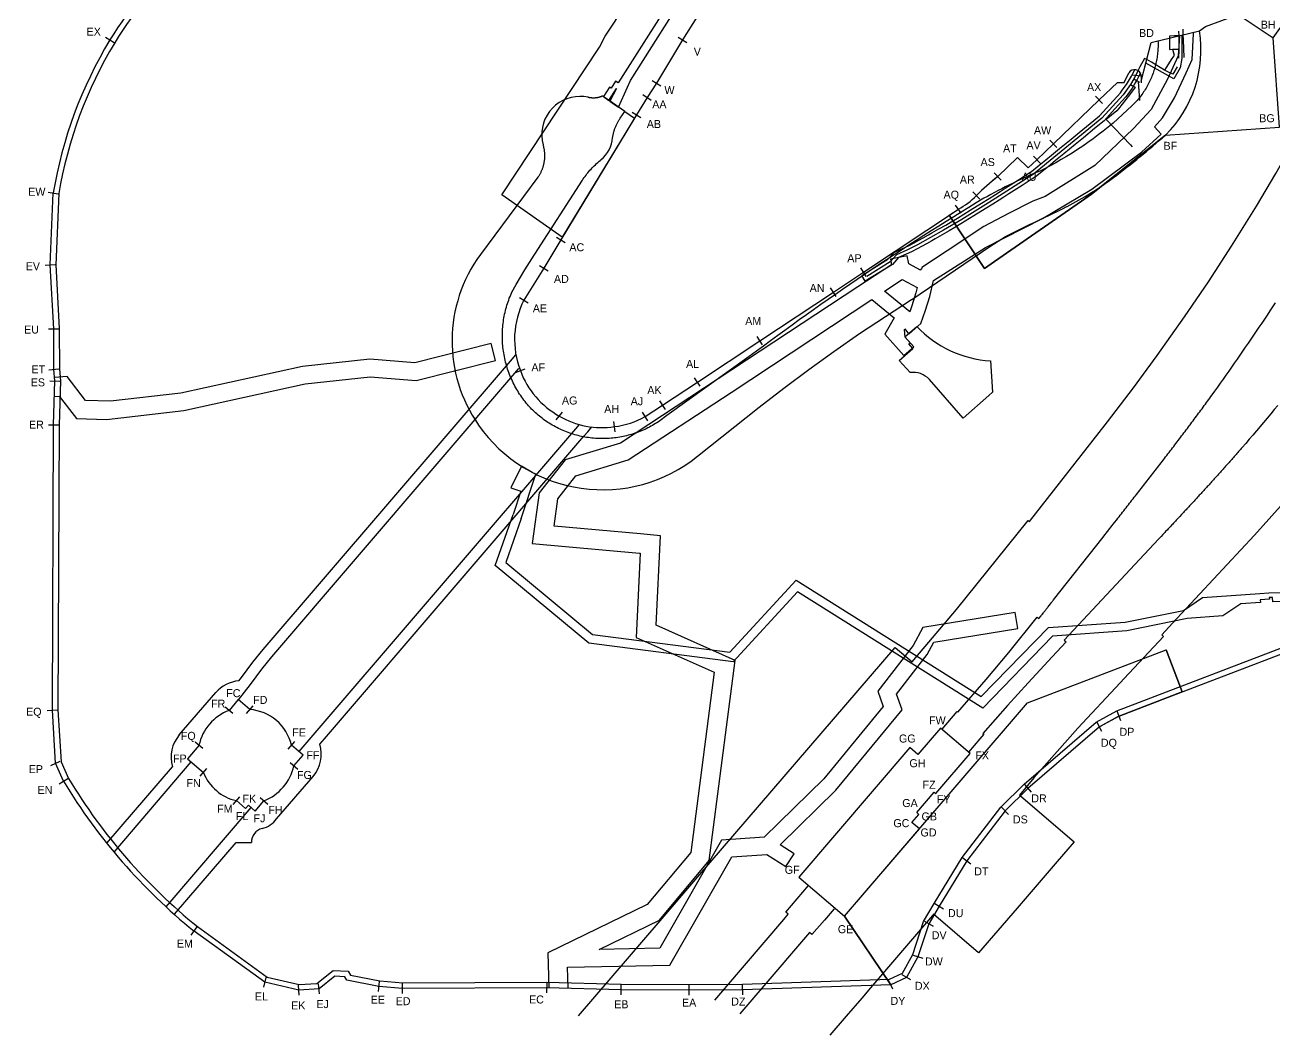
# Model space of a CAD drawing. Extents: x 833938 to 835456, y 817729 to 818666.
# Drawn here: x 833938 to 834493, y 817729 to 818178 of the extents above; entities that cross this region are included whole.
import ezdxf

# ---------------------------------------------------------------- set-up
doc = ezdxf.new("R2010")
doc.units = 0
for name, color, linetype in [('_SubjectSitePointAnno', 7, 'Continuous'), ('AdjacentLine', 7, 'Continuous'), ('DraftConditionLine_05m_SHT1', 7, 'Continuous'), ('DraftConditionLine_AtGradeRoad_20180809', 7, 'Continuous'), ('DraftConditionLine_DR_DGN', 7, 'Continuous'), ('DraftConditionLine_Points_20151124_SHT1', 7, 'Continuous'), ('DraftConditionLine_Protection_Vesting', 7, 'Continuous'), ('DraftConditionLine_PumpStation', 7, 'Continuous'), ('DraftConditionLine_ROW_Sht1_20150824', 7, 'Continuous'), ('DraftConditionLine_SUD', 7, 'Continuous'), ('DraftConditionLine_WWR_20160425', 7, 'Continuous'), ('DraftConditionPolygon_PHB', 7, 'Continuous'), ('DraftPolygon_05m', 7, 'Continuous'), ('DraftPolygon_SUD', 7, 'Continuous'), ('Footpath', 7, 'Continuous'), ('SubjectSitePolygon', 7, 'Continuous')]:
    doc.layers.add(name, color=color, linetype=linetype)

msp = doc.modelspace()

# ---------------------------------------------------------------- linework, layer by layer
at = {"layer": 'AdjacentLine'}
msp.add_line((834459.68, 818175.04), (834462.42, 818177.03), dxfattribs=at)
msp.add_lwpolyline([(834462.42, 818177.03), (834476.86, 818182.29), (834492.44, 818172.01)], dxfattribs=at)
at = {"layer": 'DraftConditionLine_05m_SHT1'}
for points in [[(833952.85, 818102.77), (833951.49, 818071.11), (833953.09, 818042.72), (833953.1, 818024.68), (833953.61, 818019.56), (833953.01, 817999.89), (833952.5, 817873.27), (833953.85, 817850.13), (833957.18, 817842.72)], [(834014.48, 817776.94), (834045.48, 817754.51), (834059.72, 817751.19), (834067.53, 817751.72), (834074.73, 817757.49), (834081.41, 817757.1), (834082.44, 817755.38), (834095.48, 817752.77), (834105.73, 817751.89), (834169.77, 817752.2), (834202.78, 817751.34), (834232.98, 817751.16), (834256.64, 817751.38), (834321.94, 817753.61), (834327.73, 817756.31), (834332.32, 817764.55), (834337.14, 817779.26), (834341.85, 817787.27), (834354.25, 817807.62), (834371.46, 817830.01), (834381.78, 817840.18), (834413.84, 817867.76), (834422.94, 817872.8), (834551.62, 817921.97)]]:
    msp.add_lwpolyline(points, dxfattribs=at)
for centre, radius, start, end in [((834097.59, 818097.58), 139.96, 127.8187, 148.9416), ((834142.22, 818070.7), 192.06, 148.9415, 170.3873), ((834174.18, 817973.89), 253.56, 211.1516, 230.9614)]:
    msp.add_arc(centre, radius, start, end, dxfattribs=at)
at = {"layer": 'DraftConditionLine_AtGradeRoad_20180809'}
for points in [[(834441.26, 818170.59), (834441.28, 818169.93), (834441.29, 818169.26), (834441.29, 818168.6), (834441.28, 818167.93), (834441.25, 818167.27), (834441.21, 818166.61), (834441.16, 818165.94), (834441.1, 818165.28), (834441.03, 818164.62), (834440.95, 818163.96), (834440.85, 818163.3), (834440.75, 818162.64), (834440.63, 818161.99), (834440.5, 818161.34), (834440.36, 818160.69), (834440.21, 818160.04), (834440.05, 818159.39), (834439.87, 818158.75), (834439.69, 818158.11), (834439.49, 818157.48), (834439.28, 818156.85), (834439.07, 818156.22), (834438.84, 818155.59), (834438.6, 818154.97), (834438.34, 818154.36), (834438.08, 818153.75), (834437.81, 818153.14), (834437.53, 818152.54), (834437.23, 818151.94), (834436.93, 818151.35), (834436.62, 818150.76), (834436.29, 818150.18), (834435.96, 818149.61), (834435.61, 818149.04), (834435.26, 818148.47), (834434.89, 818147.92), (834434.52, 818147.37), (834434.14, 818146.82), (834433.74, 818146.29), (834433.34, 818145.76), (834432.93, 818145.23), (834432.51, 818144.72), (834432.08, 818144.21), (834431.64, 818143.71), (834431.64, 818143.71), (834429.64, 818141.72), (834427.6, 818139.77), (834425.53, 818137.85), (834423.42, 818135.97), (834421.29, 818134.13), (834419.12, 818132.32), (834416.91, 818130.55), (834414.68, 818128.82), (834412.42, 818127.13), (834410.13, 818125.48), (834407.81, 818123.87), (834405.46, 818122.3), (834403.09, 818120.77), (834400.69, 818119.28), (834398.26, 818117.84), (834395.81, 818116.44), (834393.34, 818115.08), (834390.84, 818113.76), (834389.73, 818113.2)], [(834198.96, 818127.7), (834199.01, 818128.04), (834199.06, 818128.37), (834199.13, 818128.71), (834199.19, 818129.05), (834199.27, 818129.38), (834199.35, 818129.72), (834199.43, 818130.05), (834199.53, 818130.38), (834199.62, 818130.71), (834199.73, 818131.04), (834199.83, 818131.36), (834199.95, 818131.69), (834200.07, 818132.01), (834200.19, 818132.33), (834200.33, 818132.64), (834200.46, 818132.96), (834200.6, 818133.27), (834200.75, 818133.58), (834200.9, 818133.89), (834201.06, 818134.19), (834201.23, 818134.49), (834201.39, 818134.79), (834201.57, 818135.09), (834201.75, 818135.38), (834201.93, 818135.67), (834202.12, 818135.96), (834202.32, 818136.24), (834202.36, 818136.31), (834204.41, 818139.29), (834197.4, 818144.09), (834197.3, 818143.96), (834197.4, 818144.09), (834194.44, 818146.12), (834194.3, 818146.06), (834194.15, 818145.99), (834194.01, 818145.93), (834193.86, 818145.87), (834193.71, 818145.81), (834193.56, 818145.76), (834193.42, 818145.7), (834193.26, 818145.65), (834193.11, 818145.61), (834192.96, 818145.56), (834192.81, 818145.52), (834192.66, 818145.48), (834192.5, 818145.44), (834192.35, 818145.41), (834192.19, 818145.38), (834192.04, 818145.35), (834191.88, 818145.32), (834191.72, 818145.3), (834191.57, 818145.28), (834191.41, 818145.26), (834191.25, 818145.25), (834191.1, 818145.24), (834190.94, 818145.23), (834190.78, 818145.22), (834190.62, 818145.22), (834190.46, 818145.22), (834190.31, 818145.22), (834190.15, 818145.22), (834189.99, 818145.23), (834189.83, 818145.24), (834189.67, 818145.25), (834189.52, 818145.27), (834189.36, 818145.29), (834189.2, 818145.31), (834189.05, 818145.33), (834188.89, 818145.36), (834188.73, 818145.39), (834188.58, 818145.42), (834188.43, 818145.45), (834188.27, 818145.49), (834188.12, 818145.53), (834188.02, 818145.56), (834186.22, 818145.85), (834184.4, 818145.95)], [(834168.01, 818124.43), (834168.09, 818124.14), (834168.17, 818123.85), (834168.24, 818123.56), (834168.3, 818123.27), (834168.37, 818122.97), (834168.42, 818122.68), (834168.47, 818122.38), (834168.52, 818122.08), (834168.56, 818121.79), (834168.59, 818121.49), (834168.62, 818121.19), (834168.65, 818120.89), (834168.67, 818120.59), (834168.68, 818120.29), (834168.69, 818119.99), (834168.69, 818119.69), (834168.69, 818119.38), (834168.69, 818119.08), (834168.67, 818118.78), (834168.66, 818118.48), (834168.63, 818118.18), (834168.61, 818117.88), (834168.57, 818117.59), (834168.54, 818117.29), (834168.49, 818116.99), (834168.44, 818116.69), (834168.39, 818116.4), (834168.33, 818116.1), (834168.27, 818115.81), (834168.2, 818115.51), (834168.12, 818115.22), (834168.04, 818114.93), (834167.96, 818114.64), (834167.87, 818114.36), (834167.78, 818114.07), (834167.68, 818113.79), (834167.57, 818113.51), (834167.46, 818113.23), (834167.35, 818112.95), (834167.23, 818112.67), (834167.11, 818112.4), (834166.98, 818112.12), (834166.85, 818111.86), (834166.71, 818111.59), (834166.56, 818111.32), (834166.42, 818111.06), (834166.27, 818110.8), (834166.11, 818110.54), (834165.95, 818110.29), (834165.78, 818110.04), (834165.76, 818110), (834140.17, 818075.66)], [(834259.67, 818030.29), (834223, 818004.15), (834222.4, 818003.66), (834221.79, 818003.18), (834221.17, 818002.7), (834220.55, 818002.24), (834219.91, 818001.8), (834219.27, 818001.36), (834218.62, 818000.93), (834217.97, 818000.52), (834217.3, 818000.11), (834216.63, 817999.72), (834215.96, 817999.34), (834215.27, 817998.97), (834214.58, 817998.62), (834213.89, 817998.27), (834213.19, 817997.94), (834212.48, 817997.62), (834211.76, 817997.31), (834211.05, 817997.02), (834210.32, 817996.73), (834209.59, 817996.47), (834208.86, 817996.21), (834208.12, 817995.96), (834207.38, 817995.73), (834206.64, 817995.51), (834205.89, 817995.31), (834205.14, 817995.12), (834204.38, 817994.94), (834203.62, 817994.77), (834202.86, 817994.62), (834202.1, 817994.48), (834201.33, 817994.36), (834200.56, 817994.24), (834199.79, 817994.14), (834199.02, 817994.06), (834198.25, 817993.99), (834197.47, 817993.93), (834196.7, 817993.88), (834195.92, 817993.85), (834195.15, 817993.83), (834194.37, 817993.83), (834193.59, 817993.84), (834192.82, 817993.86), (834192.04, 817993.9), (834191.27, 817993.95), (834190.49, 817994.01), (834189.72, 817994.09), (834188.95, 817994.18), (834188.18, 817994.28), (834187.41, 817994.4), (834186.64, 817994.53), (834185.88, 817994.67), (834185.12, 817994.83), (834184.36, 817995), (834183.61, 817995.19), (834182.86, 817995.38), (834182.11, 817995.59), (834181.37, 817995.82), (834180.63, 817996.05), (834179.89, 817996.3), (834179.16, 817996.56), (834178.43, 817996.84), (834177.71, 817997.12), (834177, 817997.42), (834176.28, 817997.73), (834175.58, 817998.06), (834174.88, 817998.39), (834174.18, 817998.74), (834173.5, 817999.1), (834172.82, 817999.48), (834172.14, 817999.86), (834171.47, 818000.26), (834170.81, 818000.67), (834170.16, 818001.08), (834169.51, 818001.52), (834168.87, 818001.96), (834168.24, 818002.41), (834167.62, 818002.87), (834167.01, 818003.35), (834166.4, 818003.83), (834165.8, 818004.33), (834165.21, 818004.84), (834164.63, 818005.35), (834164.06, 818005.88), (834163.5, 818006.42), (834162.95, 818006.96), (834162.41, 818007.52), (834162.16, 818007.78), (834161.61, 818008.39), (834161.08, 818009.02), (834160.55, 818009.65), (834160.04, 818010.29), (834159.53, 818010.94), (834159.04, 818011.61), (834158.56, 818012.27), (834158.09, 818012.95), (834157.64, 818013.64), (834157.19, 818014.33), (834156.76, 818015.03), (834156.34, 818015.74), (834155.93, 818016.46), (834155.54, 818017.18), (834155.16, 818017.91), (834154.79, 818018.64), (834154.43, 818019.39), (834154.09, 818020.13), (834153.76, 818020.89), (834153.44, 818021.65), (834153.14, 818022.41), (834152.85, 818023.18), (834152.57, 818023.96), (834152.31, 818024.74), (834152.06, 818025.52), (834151.82, 818026.31), (834151.6, 818027.11), (834151.39, 818027.9), (834151.2, 818028.7), (834151.02, 818029.51), (834150.85, 818030.31), (834150.7, 818031.12), (834150.56, 818031.93), (834150.44, 818032.75), (834150.33, 818033.56), (834150.23, 818034.38), (834150.15, 818035.2), (834150.08, 818036.02), (834150.03, 818036.84), (834149.99, 818037.66), (834149.97, 818038.49), (834149.96, 818039.31), (834149.96, 818040.13), (834149.98, 818040.96), (834150.02, 818041.78), (834150.07, 818042.6), (834150.13, 818043.42), (834150.21, 818044.24), (834150.3, 818045.06), (834150.4, 818045.88), (834150.52, 818046.69), (834150.65, 818047.51), (834150.8, 818048.32), (834150.96, 818049.12), (834151.14, 818049.93), (834151.33, 818050.73), (834151.53, 818051.53), (834151.75, 818052.32), (834151.98, 818053.11), (834152.23, 818053.9), (834152.49, 818054.68), (834152.76, 818055.45), (834153.05, 818056.23), (834153.35, 818056.99), (834153.66, 818057.75), (834153.99, 818058.51), (834154.19, 818058.96), (834156.04, 818062.32), (834157.96, 818065.64), (834159.93, 818068.94), (834161.95, 818072.2), (834164.04, 818075.42), (834164.32, 818075.84), (834185.49, 818108.7), (834185.88, 818109.27), (834186.29, 818109.84), (834186.7, 818110.41), (834187.12, 818110.96), (834187.55, 818111.51), (834187.98, 818112.05), (834188.43, 818112.58), (834188.89, 818113.11), (834189.36, 818113.63), (834189.83, 818114.14), (834190.32, 818114.64), (834190.81, 818115.13), (834191.31, 818115.61), (834191.82, 818116.09), (834192.34, 818116.55), (834192.87, 818117.01), (834193.4, 818117.45), (834193.76, 818117.75)], [(834236.67, 817985.99), (834264.03, 818007.84), (834274.98, 818016.3), (834286.06, 818024.57), (834297.29, 818032.64), (834308.66, 818040.52), (834320.17, 818048.2), (834331.8, 818055.67), (834331.84, 818055.69), (834366.49, 818079.21), (834373.53, 818083.69), (834380.36, 818087.15), (834384.12, 818088.99)]]:
    msp.add_lwpolyline(points, dxfattribs=at)
for centre, radius, start, end in [((834407.23, 818166.52), 53.14, 314.7362, 9.2288), ((834184.43, 818128.93), 17.02, 90.0962, 195.3017), ((834184.25, 818129.04), 14.77, 310.0947, 354.7606), ((834130.47, 818487.86), 477.11, 307.5992, 311.182), ((834483.92, 817886.12), 245.83, 112.5272, 119.2202), ((834326.28, 818240.85), 162, 297.4054, 306.0321), ((835007.9, 817034.49), 1245.58, 121.13262, 126.92083), ((834223.58, 818444.34), 389.93, 294.3121, 297.0391), ((834192.54, 818037.22), 64.96, 143.7182, 215.135), ((834194.5, 818038.31), 67.2, 214.9376, 308.8661)]:
    msp.add_arc(centre, radius, start, end, dxfattribs=at)
at = {"layer": 'DraftConditionLine_DR_DGN'}
for points in [[(834314.08, 818055.66), (834324.08, 818047.52), (834319.97, 818040.27), (834328.37, 818030.73), (834332.76, 818034.6), (834328.87, 818039.01), (834328.57, 818042.38), (834328.72, 818042.64), (834330.54, 818040.32), (834335.93, 818045.06), (834338.04, 818050.91), (834339.9, 818057), (834341.56, 818064.14), (834364.56, 818078.78), (834390, 818091.76), (834411.86, 818104.76), (834433.89, 818121.18), (834442.71, 818129.22), (834439.78, 818132.43), (834443.32, 818136.36), (834448.54, 818145.39), (834453.73, 818156.39), (834456.53, 818162.34), (834457.08, 818173.75), (834457.15, 818174.36)], [(834450.8, 818172.88), (834450.2, 818163.92), (834445.49, 818153.56), (834438.17, 818140.2), (834430.35, 818131.73)], [(834430.35, 818131.73), (834413.14, 818115.25), (834391.17, 818101.41), (834385.7, 818099.38), (834374.8, 818093.88), (834363.9, 818088.2), (834347.53, 818077.27), (834336.31, 818069.9), (834336.16, 818069.23), (834335.78, 818069.04), (834335.73, 818068.75)], [(834335.73, 818068.75), (834330.49, 818071.55), (834329.82, 818075.02), (834322.45, 818073.58), (834322.93, 818071.16), (834307.95, 818061.33), (834202.44, 817991.8), (834177.85, 817984.38), (834166.3, 817969.71), (834163.26, 817947.21), (834210.95, 817942.93), (834211.25, 817942.9)], [(834319.73, 818059.37), (834327.65, 818064.57), (834334.27, 818061.02)], [(834334.27, 818061.02), (834333.72, 818058.66), (834331.97, 818052.93), (834330.98, 818050.21), (834319.73, 818059.37)], [(834211.27, 817951.48), (834172.93, 817954.92), (834174.58, 817967.13), (834182.63, 817977.36), (834205.9, 817984.38), (834251.69, 818014.35), (834314.08, 818055.66)], [(833950.81, 818012.51), (833953.09, 818012.71), (833960.66, 818002.74), (833974.07, 818002.4), (834008.36, 818006.3), (834062.4, 818018.25), (834091.14, 818021.36), (834111.67, 818019.69), (834146.93, 818028.53), (834145.04, 818036.09), (834111.03, 818027.57)], [(834111.03, 818027.57), (834091.04, 818029.2), (834061.13, 818025.96), (834007.08, 818014), (833975.89, 818010.46), (833964.76, 818010.74), (833956.63, 818021.45), (833950.89, 818020.95)], [(834253.43, 817895.22), (834218.3, 817910.94), (834220.18, 817950.68), (834211.27, 817951.48)], [(834211.25, 817942.9), (834209.48, 817905.52), (834244.13, 817890.02), (834233.73, 817809.95), (834214.33, 817786.7), (834170.17, 817765.26), (834170.61, 817749.66)], [(834179.12, 817749.42), (834178.85, 817758.87), (834224.42, 817759.81), (834251.88, 817807.98), (834267.44, 817809.05), (834275.94, 817803.59), (834279.63, 817809.33), (834273.4, 817813.33), (834298.18, 817837.66), (834327.55, 817873.29), (834325.03, 817880.3), (834338.71, 817897.85), (834341.65, 817903.36), (834379.05, 817909.52), (834377.88, 817916.62), (834336.79, 817909.86), (834332.53, 817901.87), (834316.74, 817881.62), (834319.22, 817874.74), (834292.75, 817842.63), (834266.28, 817816.64), (834247.27, 817815.33), (834219.92, 817767.36), (834192.95, 817766.81), (834219.72, 817779.81), (834241.88, 817806.38), (834253.43, 817895.22)]]:
    msp.add_lwpolyline(points, dxfattribs=at)
at = {"layer": 'DraftConditionLine_Points_20151124_SHT1'}
for p, q in [((833973.62, 818172.24), (833977.48, 818169.92)), ((834228.13, 818172.28), (834231.93, 818169.88)), ((834216.47, 818152.98), (834220.32, 818150.65)), ((834212.36, 818146.77), (834216.11, 818144.28)), ((834416.64, 818142.82), (834413.54, 818146.08)), ((834207.63, 818138.88), (834211.49, 818136.57)), ((834396.35, 818123.32), (834393.21, 818126.54)), ((834389.03, 818116.16), (834385.89, 818119.38)), ((834371.62, 818108.79), (834368.5, 818112.04)), ((833948.15, 818103.41), (833952.58, 818102.66)), ((834362.08, 818100.22), (834359.06, 818103.55)), ((834353.88, 818094.02), (834351.23, 818097.66)), ((834173.95, 818083.43), (834177.8, 818081.09)), ((833946.74, 818070.97), (833951.24, 818071.22)), ((834166.39, 818070.76), (834170.24, 818068.42)), ((834311.61, 818065.96), (834309.23, 818069.78)), ((834298.33, 818057.08), (834295.83, 818060.82)), ((834157.59, 818056.61), (834161.42, 818054.23)), ((833948.34, 818042.65), (833952.84, 818042.65)), ((834265.61, 818035.47), (834263.14, 818039.23)), ((833952.84, 818024.78), (833948.36, 818024.33)), ((834155.83, 818023.29), (834160.06, 818024.85)), ((834237.85, 818017.1), (834235.36, 818020.86)), ((833948.86, 818019.54), (833953.36, 818019.4)), ((834222.43, 818006.86), (834219.94, 818010.61)), ((834173.83, 818002.16), (834176.69, 818005.62)), ((834214.64, 818001.79), (834212.18, 818005.57)), ((833948.26, 817999.94), (833952.76, 817999.92)), ((834200.09, 817996.93), (834199.47, 818001.39)), ((833947.75, 817873.07), (833952.25, 817873.33)), ((834030.2, 817871.6), (834026.79, 817874.53)), ((834036.26, 817871.7), (834039.18, 817875.12)), ((834424.8, 817868.43), (834423.19, 817872.63)), ((834416.36, 817863.73), (834414.18, 817867.66)), ((834016.87, 817856.06), (834013.45, 817858.99)), ((834054.75, 817855.86), (834057.69, 817859.27)), ((833949.33, 817848.6), (833953.43, 817850.45)), ((834055.6, 817849.88), (834059.02, 817846.95)), ((833953.04, 817840.39), (833956.89, 817842.72)), ((834015.67, 817843.76), (834018.59, 817847.18)), ((834382.01, 817840.04), (834384.94, 817836.63)), ((834030.33, 817831.22), (834033.26, 817834.63)), ((834042.27, 817834.34), (834045.69, 817831.42)), ((834371.76, 817829.96), (834374.92, 817826.75)), ((834354.53, 817807.58), (834358.1, 817804.83)), ((834342.08, 817787.16), (834345.92, 817784.81)), ((834011.64, 817773.13), (834014.28, 817776.78)), ((834337.49, 817779.37), (834341.37, 817777.09)), ((834332.48, 817764.24), (834336.76, 817762.84)), ((834043.91, 817750), (834044.93, 817754.38)), ((834331.49, 817753.29), (834327.56, 817755.48)), ((834059.66, 817746.43), (834059.36, 817750.92)), ((834068.64, 817747.03), (834068.33, 817751.52)), ((834094.93, 817748.05), (834095.31, 817752.53)), ((834105.64, 817747.14), (834105.62, 817751.64)), ((834169.69, 817747.45), (834169.8, 817751.95)), ((834202.72, 817746.59), (834202.75, 817751.09)), ((834233.01, 817746.41), (834232.97, 817750.91)), ((834256.77, 817746.63), (834256.62, 817751.13)), ((834323.49, 817749.09), (834321.59, 817753.17))]:
    msp.add_line(p, q, dxfattribs=at)
at = {"layer": 'DraftConditionLine_Protection_Vesting'}
for p, q in [((833977.44, 817810.1), (834011.71, 817850.11)), ((834000.51, 817785.72), (834038.32, 817829.83)), ((834302.69, 817737.11), (834295.52, 817728.76))]:
    msp.add_line(p, q, dxfattribs=at)
for points in [[(834183.85, 817737.29), (834220.11, 817779.51), (834236.88, 817799.03), (834324.5, 817901.05), (834332.04, 817894.58), (834351.76, 817917.88), (834383.61, 817957.45), (834384.13, 817957.01), (834417.82, 818000), (834418.85, 818001.32), (834430.32, 818016.4), (834440.97, 818030.84), (834453.11, 818047.97), (834463.69, 818063.58), (834473.97, 818079.4), (834485.03, 818097.21), (834493.59, 818111.62), (834500, 818122.88), (834502.92, 818128.01), (834524.2, 818167.52), (834527.31, 818173.31), (834529.91, 818178.86), (834536.45, 818192.85), (834537.75, 818195.94)], [(834345.4, 817864.68), (834352.1, 817872.5), (834352.41, 817872.24), (834364.92, 817886.84), (834374.96, 817898.85), (834387.58, 817914.54), (834388.34, 817913.88), (834389.32, 817915.12), (834389.47, 817915.31), (834389.62, 817915.5), (834389.77, 817915.69), (834390.37, 817916.45), (834390.52, 817916.64), (834390.67, 817916.83), (834390.97, 817917.21), (834391.12, 817917.4), (834391.42, 817917.78), (834391.57, 817917.97), (834391.86, 817918.35), (834392.01, 817918.54), (834392.16, 817918.73), (834392.31, 817918.92), (834392.46, 817919.11), (834392.91, 817919.68), (834393.06, 817919.87), (834393.36, 817920.24), (834393.51, 817920.44), (834393.81, 817920.81), (834393.96, 817921.01), (834394.11, 817921.2), (834394.26, 817921.39), (834394.41, 817921.58), (834394.56, 817921.77), (834394.71, 817921.96), (834394.86, 817922.15), (834416.84, 817950.05), (834417.24, 817950.54), (834417.76, 817951.2), (834418.28, 817951.86), (834418.8, 817952.52), (834419.84, 817953.85), (834420.36, 817954.51), (834420.88, 817955.17), (834421.4, 817955.83), (834421.92, 817956.49), (834422.96, 817957.82), (834423.48, 817958.48), (834424, 817959.14), (834424.52, 817959.8), (834425.05, 817960.46), (834425.56, 817961.12), (834426.08, 817961.79), (834426.6, 817962.45), (834427.12, 817963.11), (834427.64, 817963.77), (834428.16, 817964.43), (834428.68, 817965.1), (834429.2, 817965.76), (834429.72, 817966.42), (834430.24, 817967.08), (834430.76, 817967.75), (834431.28, 817968.41), (834431.79, 817969.07), (834432.31, 817969.73), (834432.83, 817970.4), (834433.35, 817971.06), (834433.86, 817971.72), (834434.38, 817972.39), (834434.9, 817973.05), (834435.41, 817973.71), (834435.93, 817974.38), (834436.45, 817975.04), (834436.96, 817975.7), (834437.48, 817976.37), (834437.99, 817977.03), (834438.51, 817977.7), (834439.02, 817978.36), (834439.54, 817979.03), (834440.05, 817979.69), (834440.57, 817980.36), (834441.08, 817981.02), (834441.6, 817981.69), (834442.11, 817982.35), (834442.62, 817983.02), (834443.13, 817983.69), (834443.65, 817984.35), (834444.16, 817985.02), (834444.67, 817985.69), (834445.18, 817986.35), (834445.69, 817987.02), (834446.2, 817987.69), (834446.71, 817988.35), (834447.22, 817989.02), (834447.73, 817989.69), (834448.24, 817990.36), (834448.75, 817991.03), (834449.26, 817991.7), (834449.77, 817992.37), (834450.27, 817993.03), (834450.78, 817993.7), (834451.29, 817994.37), (834451.79, 817995.04), (834452.3, 817995.72), (834452.81, 817996.39), (834453.31, 817997.06), (834453.81, 817997.73), (834454.32, 817998.4), (834454.82, 817999.07), (834455.33, 817999.74), (834455.52, 818000), (834455.83, 818000.42), (834456.33, 818001.09), (834456.83, 818001.76), (834457.33, 818002.44), (834457.83, 818003.11), (834458.34, 818003.78), (834458.84, 818004.46), (834459.33, 818005.13), (834459.83, 818005.81), (834460.33, 818006.48), (834460.83, 818007.16), (834461.33, 818007.84), (834461.82, 818008.51), (834462.32, 818009.19), (834462.81, 818009.87), (834463.31, 818010.55), (834463.8, 818011.22), (834464.3, 818011.9), (834464.79, 818012.58), (834465.29, 818013.26), (834466.55, 818015.01), (834467.81, 818016.77), (834469.07, 818018.52), (834470.33, 818020.28), (834471.58, 818022.04), (834472.83, 818023.81), (834474.07, 818025.58), (834475.31, 818027.35), (834476.54, 818029.12), (834477.78, 818030.89), (834479, 818032.67), (834480.23, 818034.45), (834481.45, 818036.24), (834482.66, 818038.02), (834483.88, 818039.81), (834485.09, 818041.6), (834486.29, 818043.4), (834487.49, 818045.19), (834488.69, 818046.99), (834489.88, 818048.79), (834491.07, 818050.6), (834492.26, 818052.41), (834493.44, 818054.22)], [(834032.89, 817886.16), (834034, 817887.6), (834039.14, 817894.49), (834043.62, 817900.08), (834153.53, 818028.31), (834155.97, 818031.16)], [(834032.7, 817877.72), (834037.98, 817884.58), (834043.1, 817891.43), (834047.47, 817896.89), (834157.33, 818025.06), (834157.33, 818025.06)], [(834494.48, 818008.62), (834492.92, 818006.72), (834491.36, 818004.82), (834489.79, 818002.93), (834488.21, 818001.05), (834487.33, 818000), (834486.63, 817999.17), (834485.04, 817997.29), (834483.45, 817995.42), (834481.85, 817993.56), (834480.24, 817991.69), (834478.63, 817989.84), (834478.25, 817989.4), (834477.87, 817988.96), (834477.49, 817988.52), (834477.11, 817988.09), (834476.72, 817987.65), (834476.34, 817987.21), (834475.96, 817986.78), (834475.57, 817986.34), (834475.19, 817985.9), (834474.8, 817985.47), (834474.42, 817985.03), (834474.03, 817984.6), (834473.65, 817984.16), (834473.26, 817983.73), (834472.88, 817983.29), (834472.49, 817982.86), (834472.11, 817982.42), (834471.72, 817981.99), (834471.33, 817981.56), (834470.95, 817981.12), (834470.56, 817980.69), (834470.17, 817980.26), (834469.78, 817979.82), (834469.4, 817979.39), (834469.01, 817978.96), (834468.62, 817978.53), (834468.23, 817978.1), (834467.84, 817977.66), (834467.45, 817977.23), (834467.07, 817976.8), (834466.68, 817976.37), (834466.29, 817975.94), (834465.9, 817975.51), (834465.51, 817975.08), (834465.12, 817974.65), (834464.73, 817974.22), (834464.34, 817973.79), (834463.95, 817973.36), (834463.56, 817972.93), (834463.17, 817972.5), (834462.77, 817972.07), (834462.38, 817971.64), (834461.99, 817971.22), (834461.6, 817970.79), (834461.21, 817970.36), (834460.82, 817969.93), (834460.43, 817969.5), (834460.03, 817969.08), (834459.64, 817968.65), (834459.25, 817968.22), (834458.86, 817967.79), (834458.46, 817967.37), (834458.07, 817966.94), (834457.68, 817966.51), (834457.29, 817966.09), (834456.89, 817965.66), (834456.5, 817965.23), (834456.11, 817964.81), (834455.71, 817964.38), (834455.32, 817963.96), (834454.93, 817963.53), (834454.53, 817963.1), (834454.14, 817962.68), (834453.75, 817962.25), (834453.35, 817961.83), (834452.96, 817961.4), (834452.56, 817960.98), (834452.17, 817960.55), (834451.77, 817960.13), (834450.99, 817959.28), (834450.59, 817958.85), (834450.2, 817958.43), (834449.8, 817958), (834449.41, 817957.58), (834449.01, 817957.15), (834448.23, 817956.31), (834447.83, 817955.88), (834447.44, 817955.46), (834446.65, 817954.61), (834446.25, 817954.19), (834445.86, 817953.76), (834445.46, 817953.34), (834444.67, 817952.49), (834444.28, 817952.07), (834443.88, 817951.64), (834443.49, 817951.22), (834442.7, 817950.37), (834441.91, 817949.53), (834441.51, 817949.1)], [(834184.13, 818000.18), (834182.42, 817998.19), (834059.49, 817854.77)], [(834068.86, 817857.98), (834070.88, 817860.36), (834186.22, 817994.94), (834187.93, 817996.93), (834189.76, 817999.06)], [(834495.71, 817963.82), (834484.14, 817950.98), (834447.73, 817911.8), (834442.91, 817906.61), (834443.66, 817905.96), (834426.28, 817887.27), (834424.4, 817885.24), (834405.7, 817865.14), (834386.12, 817843.01), (834379.81, 817835.37), (834380.33, 817834.93), (834404, 817814.63), (834396.45, 817805.85), (834378.71, 817785.21), (834361.56, 817765.27), (834341.55, 817782.43), (834341.12, 817781.93), (834313.55, 817749.78), (834309.61, 817745.18), (834302.69, 817737.11)], [(834441.51, 817949.1), (834399.64, 817904.2), (834400.4, 817903.55), (834394.18, 817896.88), (834383.53, 817885.36), (834374.46, 817875.29), (834363.51, 817862.72), (834363.82, 817862.46), (834362.05, 817860.4), (834357.02, 817854.54), (834357.08, 817854.49)], [(834006.39, 817862.12), (834022.6, 817880.95)], [(833974.19, 817813.98), (834003.35, 817848.03)], [(834049.65, 817824.89), (834065.86, 817843.72)], [(834004.31, 817782.46), (834031.61, 817814.32), (834038.43, 817814.32)], [(834244.3, 817744.3), (834245.2, 817745.35), (834248.76, 817749.5), (834275.06, 817780.17), (834276.98, 817782.41), (834275.84, 817783.38), (834286.01, 817795.24)], [(834297.36, 817784.82), (834293.1, 817779.86), (834287.53, 817773.36), (834286.4, 817774.32), (834265.22, 817749.61), (834255.47, 817738.24)]]:
    msp.add_lwpolyline(points, dxfattribs=at)
for centre, radius, start, end in [((834034.05, 817871.1), 15.1, 94.4042, 139.2807), ((834017.84, 817852.27), 15.1, 139.2806, 196.32), ((834054.41, 817853.57), 15.1, 319.2806, 16.9624), ((834044.87, 817814.32), 6.45, 104.7534, 180), ((834040.25, 817831.89), 11.73, 284.7534, 323.3368)]:
    msp.add_arc(centre, radius, start, end, dxfattribs=at)
at = {"layer": 'DraftConditionLine_PumpStation'}
for points in [[(834331.11, 818023.17), (834326.33, 818028.61), (834332.34, 818033.91), (834330.52, 818035.97), (834331.09, 818036.46), (834328.81, 818039.05), (834334.12, 818043.73)], [(834366.83, 818028.38), (834367.8, 818014.43), (834366.16, 818012.98), (834354.77, 818002.96)], [(834354.77, 818002.96), (834339.68, 818020.1)]]:
    msp.add_lwpolyline(points, dxfattribs=at)
for centre, radius, start, end in [((834369.87, 818077.42), 49.13, 223.2961, 266.45), ((834332.62, 818013.88), 9.41, 41.3502, 99.1792)]:
    msp.add_arc(centre, radius, start, end, dxfattribs=at)
at = {"layer": 'DraftConditionLine_ROW_Sht1_20150824'}
for q in [(834031.66, 817814.37), (834031.61, 817814.32)]:
    msp.add_line((834031.61, 817814.32), q, dxfattribs=at)
for points in [[(834176.59, 818083.44), (834149.68, 818102.18), (834193.11, 818167.85), (834195.58, 818172.67), (834232.38, 818228.26), (834234.52, 818236.54)], [(834348.45, 818093.13), (834364.23, 818069.4), (834368.69, 818072.51), (834407.32, 818099.42), (834411.73, 818102.49), (834444.63, 818128.77), (834444.63, 818128.77)]]:
    msp.add_lwpolyline(points, dxfattribs=at)
msp.add_arc((834407.23, 818166.52), 53.14, 314.7362, 9.229, dxfattribs=at)
at = {"layer": 'DraftConditionLine_SUD'}
for p, q in [((834452.02, 817881.24), (834444.87, 817899.92)), ((834424, 817870.53), (834452.02, 817881.24))]:
    msp.add_line(p, q, dxfattribs=at)
for points in [[(834302, 817781.52), (834383.36, 817876.4), (834444.87, 817899.92)], [(834302.08, 817781.62), (834302, 817781.52), (834322.54, 817751.13), (834322.56, 817751.14)]]:
    msp.add_lwpolyline(points, dxfattribs=at)
at = {"layer": 'DraftConditionLine_WWR_20160425'}
for p, q in [((834452.31, 818175.87), (834452.38, 818173.26)), ((834450.44, 818174.94), (834450.5, 818172.88)), ((834450.5, 818172.88), (834450.56, 818170.19)), ((834450.56, 818170.19), (834450.5, 818167)), ((834452.38, 818173.26), (834452.44, 818171.13)), ((834452.44, 818171.13), (834452.69, 818163.25)), ((834447.76, 818166.91), (834448.69, 818166.94)), ((834447.76, 818166.91), (834448.12, 818165.3)), ((834448.69, 818166.94), (834450.5, 818167)), ((834450.5, 818167), (834450.44, 818162.94)), ((834447.42, 818162.8), (834444.9, 818158.74)), ((834448.24, 818164.04), (834447.42, 818162.8)), ((834430.48, 818153.71), (834429.07, 818151.3)), ((834432.38, 818155.13), (834429.75, 818155.38)), ((834430.91, 818157.86), (834429.94, 818155.95)), ((834430.48, 818153.71), (834432.04, 818152.88)), ((834432.33, 818157.36), (834431.83, 818156.36)), ((834433.81, 818155), (834432.38, 818155.13)), ((834433.81, 818155), (834433.85, 818151.92)), ((834444.9, 818158.74), (834444.22, 818157.65)), ((834445.06, 818157.23), (834444.22, 818157.65)), ((834429.07, 818151.3), (834430.54, 818150.41)), ((834432.04, 818152.88), (834433.07, 818152.34)), ((834433.15, 818144.18), (834432.55, 818152.61)), ((834429.01, 818124.37), (834429.85, 818123.5))]:
    msp.add_line(p, q, dxfattribs=at)
for points in [[(834231.15, 818201.77), (834231.62, 818200.61), (834230.7, 818198.25), (834201.44, 818151.95), (834200.22, 818152.72), (834198.24, 818149.58), (834197.5, 818150.09), (834194.84, 818145.85), (834197.31, 818144.16), (834200.64, 818149.45), (834197.76, 818143.85), (834198.78, 818143.15), (834201.61, 818141.21), (834206.85, 818153.02), (834234.28, 818196.44), (834235.63, 818199.9), (834235.63, 818201.36), (834234.55, 818204.03)], [(834451.94, 818173.09), (834451.94, 818162.81), (834451.2, 818158.63), (834448.37, 818153.81), (834435.87, 818160.77)], [(834450.5, 818172.88), (834448.56, 818172.81), (834446.44, 818172.75), (834446.44, 818171.85)], [(834446.44, 818171.85), (834446.44, 818166.88), (834447.76, 818166.91)], [(834448.12, 818165.3), (834448.43, 818164.32), (834448.24, 818164.04)], [(834436.27, 818162.31), (834435.29, 818162.81), (834433.23, 818159.14), (834432.33, 818157.36)], [(834444.22, 818157.65), (834438.45, 818161.19), (834436.27, 818162.31)], [(834449.77, 818159.16), (834447.82, 818155.83), (834445.06, 818157.23)], [(834433.51, 818156.37), (834432.08, 818153.54), (834431.19, 818151.95), (834429.74, 818149.64), (834427.87, 818146.98), (834426.98, 818145.72), (834422.15, 818140.39), (834417.39, 818135.15), (834413.08, 818131.62), (834408.14, 818127.58), (834404.54, 818124.64), (834399.48, 818120.5), (834395.79, 818117.48), (834393.3, 818115.44), (834390.37, 818113.04), (834386.9, 818110.2), (834384.05, 818108.38), (834380.87, 818106.35), (834377.43, 818104.15), (834374.97, 818102.58), (834372.73, 818101.15), (834370.64, 818099.81), (834367.84, 818098.02), (834364.51, 818095.94), (834359.46, 818092.8), (834353.69, 818089.26), (834350.95, 818087.65), (834348.47, 818086.2), (834345.43, 818084.45), (834342.22, 818082.63), (834340.76, 818081.81), (834338.41, 818080.48), (834336.47, 818079.39), (834334.25, 818078.18), (834331.99, 818077.04), (834330.35, 818076.21), (834326, 818074.29), (834323.24, 818071.27), (834311.22, 818063.77), (834309.63, 818066.32), (834321.3, 818073.6), (834324.21, 818076.78), (834329.06, 818078.92), (834330.64, 818079.72), (834332.86, 818080.84), (834335.02, 818082.01), (834336.94, 818083.09), (834339.29, 818084.42), (834340.75, 818085.25), (834343.95, 818087.05), (834346.96, 818088.79), (834349.43, 818090.24), (834352.14, 818091.83), (834357.89, 818095.36), (834362.92, 818098.48), (834366.24, 818100.56), (834369.02, 818102.34), (834371.11, 818103.68), (834373.36, 818105.11), (834375.81, 818106.68), (834379.26, 818108.88), (834382.44, 818110.91), (834385.14, 818112.64), (834388.47, 818115.36), (834391.4, 818117.76), (834393.89, 818119.8), (834397.58, 818122.82), (834402.64, 818126.96), (834406.24, 818129.9), (834411.18, 818133.94), (834415.32, 818137.33), (834419.92, 818142.41), (834424.64, 818147.6), (834425.42, 818148.71), (834427.24, 818151.3), (834428.61, 818153.48), (834429.43, 818154.95), (834430.91, 818157.86)], [(834431.83, 818156.36), (834430.5, 818153.75), (834430.48, 818153.71)], [(834429.07, 818151.3), (834429.04, 818151.24), (834425.81, 818146.66), (834416.36, 818136.24), (834386.02, 818111.42), (834366.02, 818098.64), (834354.04, 818091.2), (834346.02, 818086.5), (834334.46, 818079.97), (834329.7, 818077.57), (834325.11, 818075.54), (834322.27, 818072.43), (834311.9, 818065.96)], [(834430.54, 818150.41), (834431.11, 818150.06), (834428.64, 818146.6), (834423.8, 818140.44), (834423.05, 818139.59), (834418.18, 818135.62), (834429.01, 818124.37)], [(834158.38, 817958.39), (834164.87, 817977.99), (834163.16, 817978.85), (834161.7, 817979.65), (834159.95, 817980.67), (834158.52, 817981.55), (834153.74, 817971.92), (834158.16, 817970.45), (834154.75, 817960.14)], [(834496.85, 817921.43), (834492.28, 817921.3), (834492.14, 817923.29), (834490.73, 817923.25), (834490.79, 817922.46), (834486.7, 817922.17), (834486.78, 817921.02), (834478.02, 817920.41), (834470.12, 817915.08), (834454.21, 817913.82), (834427.47, 817908.34), (834394.41, 817906.05), (834363.38, 817874.06), (834281.12, 817925.71), (834252.58, 817894.63), (834188.31, 817902.92), (834146.77, 817937.52), (834154.75, 817960.14)], [(834158.38, 817958.39), (834151.51, 817938.77), (834189.98, 817906.73), (834251.04, 817898.86), (834280.43, 817930.87), (834362.76, 817879.17), (834392.61, 817909.93), (834426.67, 817912.31), (834452.56, 817917.47), (834461.1, 817923.23), (834486.5, 817925.01), (834486.5, 817924.96), (834490.59, 817925.25), (834496.57, 817925.42)]]:
    msp.add_lwpolyline(points, dxfattribs=at)
at = {"layer": 'DraftConditionPolygon_PHB'}
for points in [[(834285.96, 818270.39), (834277.18, 818250.39), (834271, 818237.55), (834264.65, 818226.05), (834252.66, 818207.07), (834242.75, 818191.42), (834230.03, 818171.08), (834218.39, 818151.82), (834214.23, 818145.52), (834209.56, 818137.72), (834176.59, 818083.44), (834149.68, 818102.18), (834193.11, 818167.85), (834195.58, 818172.67), (834232.38, 818228.26), (834234.52, 818236.54)], [(834433.77, 818152.67), (834438.28, 818169.87), (834459.68, 818175.04)], [(834370.06, 818110.41), (834378.81, 818118.82), (834383.63, 818114.16), (834387.46, 818117.77), (834394.78, 818124.93), (834415.09, 818144.45), (834423.25, 818152.19), (834426.22, 818152.18), (834428.35, 818156.45)], [(834444.63, 818128.77), (834444.63, 818128.77), (834411.73, 818102.49), (834407.32, 818099.42), (834368.69, 818072.51), (834364.23, 818069.4), (834348.46, 818093.12), (834352.56, 818095.84)]]:
    msp.add_lwpolyline(points, dxfattribs=at)
for centre, radius, start, end in [((834407.23, 818166.52), 53.14, 314.7362, 9.2289), ((834430.87, 818154.83), 3, 9.629, 147.4309), ((834426.92, 818154.16), 7.01, 347.6965, 9.6278), ((834556.81, 817893), 286.61, 130.66, 133.2115), ((834338.29, 818123.08), 30.75, 297.6484, 316.4263)]:
    msp.add_arc(centre, radius, start, end, dxfattribs=at)
at = {"layer": 'DraftPolygon_05m'}
for points in [[(833954.97, 817841.56), (833951.38, 817849.53), (833950, 817873.2), (833950.51, 817999.93), (833951.11, 818019.47), (833950.6, 818024.56), (833950.59, 818042.65), (833948.99, 818071.1), (833950.36, 818103.03)], [(833952.85, 818102.77), (833951.49, 818071.11), (833953.09, 818042.72), (833953.1, 818024.68), (833953.61, 818019.56), (833953.01, 817999.89), (833952.5, 817873.27), (833953.85, 817850.13), (833957.18, 817842.72)], [(834014.48, 817776.94), (834045.48, 817754.51), (834059.72, 817751.19), (834067.53, 817751.72), (834074.73, 817757.49), (834081.41, 817757.1), (834082.44, 817755.38), (834095.48, 817752.77), (834105.73, 817751.89), (834169.77, 817752.2), (834202.78, 817751.34), (834232.98, 817751.16), (834256.64, 817751.38), (834321.94, 817753.61), (834327.73, 817756.31), (834332.32, 817764.55), (834337.14, 817779.26), (834341.85, 817787.27), (834354.25, 817807.62), (834371.46, 817830.01), (834381.78, 817840.18), (834413.84, 817867.76), (834422.94, 817872.8), (834551.62, 817921.97)], [(834552.24, 817919.53), (834424, 817870.53), (834415.27, 817865.7), (834383.47, 817838.34), (834373.34, 817828.35), (834356.31, 817806.2), (834344, 817785.98), (834339.43, 817778.23), (834334.62, 817763.54), (834329.52, 817754.39), (834322.54, 817751.13), (834256.69, 817748.88), (834232.99, 817748.66), (834202.74, 817748.84), (834169.75, 817749.7), (834105.63, 817749.39), (834095.12, 817750.29), (834080.87, 817753.15), (834079.95, 817754.68), (834075.55, 817754.94), (834068.49, 817749.28), (834059.51, 817748.67), (834044.42, 817752.19), (834012.96, 817774.96)]]:
    msp.add_lwpolyline(points, dxfattribs=at)
for centre, radius, start, end in [((834097.59, 818097.58), 142.46, 128.3037, 148.9416), ((834097.59, 818097.58), 139.96, 127.8187, 148.9416), ((834142.22, 818070.7), 194.56, 148.9415, 170.4334), ((834142.22, 818070.7), 192.06, 148.9415, 170.3873), ((834174.18, 817973.89), 253.56, 211.1516, 230.9614), ((834174.18, 817973.89), 256.06, 211.1177, 230.9769)]:
    msp.add_arc(centre, radius, start, end, dxfattribs=at)
at = {"layer": 'DraftPolygon_SUD'}
msp.add_lwpolyline([(834423.61, 817870.31), (834415.27, 817865.7), (834383.47, 817838.34), (834373.34, 817828.35), (834356.31, 817806.2), (834344, 817785.98), (834339.43, 817778.23), (834334.62, 817763.54), (834329.52, 817754.39), (834322.54, 817751.13), (834302, 817781.52), (834383.36, 817876.4), (834444.87, 817899.92), (834452.02, 817881.24), (834424, 817870.53)], close=True, dxfattribs=at)
at = {"layer": 'Footpath'}
for points in [[(834433.77, 818152.67), (834438.28, 818169.87), (834441.26, 818170.59), (834441.28, 818169.93), (834441.29, 818169.26), (834441.29, 818168.6), (834441.28, 818167.93), (834441.25, 818167.27), (834441.21, 818166.61), (834441.16, 818165.94), (834441.1, 818165.28), (834441.03, 818164.62), (834440.95, 818163.96), (834440.85, 818163.3), (834440.75, 818162.64), (834440.63, 818161.99), (834440.5, 818161.34), (834440.36, 818160.69), (834440.21, 818160.04), (834440.05, 818159.39), (834439.87, 818158.75), (834439.69, 818158.11), (834439.49, 818157.48), (834439.28, 818156.85), (834439.07, 818156.22), (834438.84, 818155.59), (834438.6, 818154.97), (834438.34, 818154.36), (834438.08, 818153.75), (834437.81, 818153.14), (834437.53, 818152.54), (834437.23, 818151.94), (834436.93, 818151.35), (834436.62, 818150.76), (834436.29, 818150.18), (834435.96, 818149.61), (834435.61, 818149.04), (834435.26, 818148.47), (834434.89, 818147.92), (834434.52, 818147.37), (834434.14, 818146.82), (834433.74, 818146.29), (834433.34, 818145.76), (834432.93, 818145.23), (834432.51, 818144.72), (834432.08, 818144.21), (834431.64, 818143.71), (834429.64, 818141.72), (834427.6, 818139.77), (834425.53, 818137.85), (834423.42, 818135.97), (834421.29, 818134.13), (834419.12, 818132.32), (834416.91, 818130.55), (834414.68, 818128.82), (834412.42, 818127.13), (834410.13, 818125.48), (834407.81, 818123.87), (834405.46, 818122.3), (834403.09, 818120.77), (834400.69, 818119.28), (834398.26, 818117.84), (834395.81, 818116.44), (834393.34, 818115.08), (834390.84, 818113.76), (834389.73, 818113.2)], [(834370.06, 818110.41), (834378.81, 818118.82), (834383.63, 818114.16), (834387.46, 818117.77), (834394.78, 818124.93), (834415.09, 818144.45), (834423.25, 818152.19), (834426.22, 818152.18), (834428.35, 818156.45)], [(834198.96, 818127.7), (834199.01, 818128.04), (834199.06, 818128.37), (834199.13, 818128.71), (834199.19, 818129.05), (834199.27, 818129.38), (834199.35, 818129.72), (834199.43, 818130.05), (834199.53, 818130.38), (834199.62, 818130.71), (834199.73, 818131.04), (834199.83, 818131.36), (834199.95, 818131.69), (834200.07, 818132.01), (834200.19, 818132.33), (834200.33, 818132.64), (834200.46, 818132.96), (834200.6, 818133.27), (834200.75, 818133.58), (834200.9, 818133.89), (834201.06, 818134.19), (834201.23, 818134.49), (834201.39, 818134.79), (834201.57, 818135.09), (834201.75, 818135.38), (834201.93, 818135.67), (834202.12, 818135.96), (834202.32, 818136.24), (834202.36, 818136.31), (834204.41, 818139.29), (834208.71, 818136.33), (834175.87, 818082.26), (834168.31, 818069.59), (834159.51, 818055.42)], [(834259.67, 818030.29), (834223, 818004.15), (834222.4, 818003.66), (834221.79, 818003.18), (834221.17, 818002.7), (834220.55, 818002.24), (834219.91, 818001.8), (834219.27, 818001.36), (834218.62, 818000.93), (834217.97, 818000.52), (834217.3, 818000.11), (834216.63, 817999.72), (834215.96, 817999.34), (834215.27, 817998.97), (834214.58, 817998.62), (834213.89, 817998.27), (834213.19, 817997.94), (834212.48, 817997.62), (834211.76, 817997.31), (834211.05, 817997.02), (834210.32, 817996.73), (834209.59, 817996.47), (834208.86, 817996.21), (834208.12, 817995.96), (834207.38, 817995.73), (834206.64, 817995.51), (834205.89, 817995.31), (834205.14, 817995.12), (834204.38, 817994.94), (834203.62, 817994.77), (834202.86, 817994.62), (834202.1, 817994.48), (834201.33, 817994.36), (834200.56, 817994.24), (834199.79, 817994.14), (834199.02, 817994.06), (834198.25, 817993.99), (834197.47, 817993.93), (834196.7, 817993.88), (834195.92, 817993.85), (834195.15, 817993.83), (834194.37, 817993.83), (834193.59, 817993.84), (834192.82, 817993.86), (834192.04, 817993.9), (834191.27, 817993.95), (834190.49, 817994.01), (834189.72, 817994.09), (834188.95, 817994.18), (834188.18, 817994.28), (834187.41, 817994.4), (834186.64, 817994.53), (834185.88, 817994.67), (834185.12, 817994.83), (834184.36, 817995), (834183.61, 817995.19), (834182.86, 817995.38), (834182.11, 817995.59), (834181.37, 817995.82), (834180.63, 817996.05), (834179.89, 817996.3), (834179.16, 817996.56), (834178.43, 817996.84), (834177.71, 817997.12), (834177, 817997.42), (834176.28, 817997.73), (834175.58, 817998.06), (834174.88, 817998.39), (834174.18, 817998.74), (834173.5, 817999.1), (834172.82, 817999.48), (834172.14, 817999.86), (834171.47, 818000.26), (834170.81, 818000.67), (834170.16, 818001.08), (834169.51, 818001.52), (834168.87, 818001.96), (834168.24, 818002.41), (834167.62, 818002.87), (834167.01, 818003.35), (834166.4, 818003.83), (834165.8, 818004.33), (834165.21, 818004.84), (834164.63, 818005.35), (834164.06, 818005.88), (834163.5, 818006.42), (834162.95, 818006.96), (834162.41, 818007.52), (834162.16, 818007.78), (834161.61, 818008.39), (834161.08, 818009.02), (834160.55, 818009.65), (834160.04, 818010.29), (834159.53, 818010.94), (834159.04, 818011.61), (834158.56, 818012.27), (834158.09, 818012.95), (834157.64, 818013.64), (834157.19, 818014.33), (834156.76, 818015.03), (834156.34, 818015.74), (834155.93, 818016.46), (834155.54, 818017.18), (834155.16, 818017.91), (834154.79, 818018.64), (834154.43, 818019.39), (834154.09, 818020.13), (834153.76, 818020.89), (834153.44, 818021.65), (834153.14, 818022.41), (834152.85, 818023.18), (834152.57, 818023.96), (834152.31, 818024.74), (834152.06, 818025.52), (834151.82, 818026.31), (834151.6, 818027.11), (834151.39, 818027.9), (834151.2, 818028.7), (834151.02, 818029.51), (834150.85, 818030.31), (834150.7, 818031.12), (834150.56, 818031.93), (834150.44, 818032.75), (834150.33, 818033.56), (834150.23, 818034.38), (834150.15, 818035.2), (834150.08, 818036.02), (834150.03, 818036.84), (834149.99, 818037.66), (834149.97, 818038.49), (834149.96, 818039.31), (834149.96, 818040.13), (834149.98, 818040.96), (834150.02, 818041.78), (834150.07, 818042.6), (834150.13, 818043.42), (834150.21, 818044.24), (834150.3, 818045.06), (834150.4, 818045.88), (834150.52, 818046.69), (834150.65, 818047.51), (834150.8, 818048.32), (834150.96, 818049.12), (834151.14, 818049.93), (834151.33, 818050.73), (834151.53, 818051.53), (834151.75, 818052.32), (834151.98, 818053.11), (834152.23, 818053.9), (834152.49, 818054.68), (834152.76, 818055.45), (834153.05, 818056.23), (834153.35, 818056.99), (834153.66, 818057.75), (834153.99, 818058.51), (834154.19, 818058.96), (834156.04, 818062.32), (834157.96, 818065.64), (834159.93, 818068.94), (834161.95, 818072.2), (834164.04, 818075.42), (834164.32, 818075.84), (834185.49, 818108.7), (834185.88, 818109.27), (834186.29, 818109.84), (834186.7, 818110.41), (834187.12, 818110.96), (834187.55, 818111.51), (834187.98, 818112.05), (834188.43, 818112.58), (834188.89, 818113.11), (834189.36, 818113.63), (834189.83, 818114.14), (834190.32, 818114.64), (834190.81, 818115.13), (834191.31, 818115.61), (834191.82, 818116.09), (834192.34, 818116.55), (834192.87, 818117.01), (834193.4, 818117.45), (834193.76, 818117.75)], [(834213.41, 818003.68), (834221.18, 818008.74), (834236.6, 818018.98), (834264.38, 818037.35), (834297.08, 818058.95), (834310.42, 818067.87), (834352.56, 818095.84)]]:
    msp.add_lwpolyline(points, dxfattribs=at)
for centre, radius, start, end in [((834430.87, 818154.83), 3, 9.6335, 147.4294), ((834426.92, 818154.16), 7.01, 347.7015, 9.6331), ((834184.25, 818129.04), 14.77, 310.0947, 354.7606), ((834556.8, 817893), 286.61, 130.6594, 133.2109), ((834483.92, 817886.12), 245.83, 112.5272, 119.2202), ((835007.9, 817034.49), 1245.58, 121.13262, 126.92083), ((834338.29, 818123.08), 30.75, 297.6476, 316.4257), ((834194.26, 818037.98), 38.89, 153.3459, 200.9572), ((834193.67, 818037.21), 38.06, 200.1885, 241.0721), ((834194.19, 818036.08), 37.34, 239.5366, 278.6093), ((834195.65, 818034.42), 35.5, 276.6834, 300.0225)]:
    msp.add_arc(centre, radius, start, end, dxfattribs=at)
at = {"layer": 'SubjectSitePolygon'}
for points in [[(834285.96, 818270.4), (834277.18, 818250.39), (834271, 818237.55), (834264.65, 818226.05), (834252.66, 818207.07), (834242.75, 818191.42), (834230.03, 818171.08), (834218.39, 818151.82), (834214.23, 818145.52), (834209.56, 818137.72), (834175.87, 818082.26), (834168.31, 818069.59), (834159.51, 818055.42)], [(834444.63, 818128.77), (834495.22, 818132.31), (834492.44, 818172.01), (834498.76, 818180.93)], [(834433.77, 818152.67), (834438.28, 818169.87), (834459.68, 818175.04)], [(834370.06, 818110.41), (834378.81, 818118.82), (834383.63, 818114.16), (834387.46, 818117.77), (834394.78, 818124.93), (834415.09, 818144.45), (834423.25, 818152.19), (834426.22, 818152.18), (834428.35, 818156.45)], [(833954.97, 817841.56), (833951.38, 817849.53), (833950, 817873.2), (833950.51, 817999.93), (833951.11, 818019.47), (833950.6, 818024.56), (833950.59, 818042.65), (833948.99, 818071.1), (833950.36, 818103.03)], [(834213.41, 818003.68), (834221.18, 818008.74), (834236.6, 818018.98), (834264.38, 818037.35), (834297.08, 818058.95), (834310.42, 818067.87), (834352.56, 818095.84)], [(834552.24, 817919.53), (834424, 817870.53), (834415.27, 817865.7), (834383.47, 817838.34), (834373.34, 817828.35), (834356.31, 817806.2), (834344, 817785.98), (834339.43, 817778.23), (834334.62, 817763.54), (834329.52, 817754.39), (834322.54, 817751.13), (834256.69, 817748.88), (834232.99, 817748.66), (834202.74, 817748.84), (834169.75, 817749.7), (834105.63, 817749.39), (834095.12, 817750.29), (834080.87, 817753.15), (834079.95, 817754.68), (834075.55, 817754.94), (834068.49, 817749.28), (834059.51, 817748.67), (834044.42, 817752.19), (834012.96, 817774.96)], [(834037.72, 817873.41), (834032.57, 817877.82), (834028.49, 817873.07)], [(834015.16, 817857.53), (834010.03, 817851.55), (834017.13, 817845.47)], [(834057.31, 817848.42), (834061.37, 817853.15), (834056.22, 817857.57)], [(834031.8, 817832.92), (834035.85, 817829.45), (834037.1, 817830.88), (834040.06, 817828.31), (834043.98, 817832.88)]]:
    msp.add_lwpolyline(points, dxfattribs=at)
msp.add_lwpolyline([(834357.82, 817853.86), (834344.63, 817865.17), (834334.56, 817853.43), (834330.98, 817856.5), (834281.66, 817798.97), (834302, 817781.52), (834335.3, 817820.35), (834331.92, 817823.25), (834334.98, 817826.83), (834334.07, 817827.61), (834341.83, 817836.66), (834342.54, 817836.05)], close=True, dxfattribs=at)
for centre, radius, start, end in [((834097.59, 818097.58), 142.46, 128.3042, 148.942), ((834142.22, 818070.7), 194.56, 148.9411, 170.433), ((834407.23, 818166.52), 53.14, 314.7362, 9.2288), ((834430.87, 818154.83), 3, 9.6335, 147.4294), ((834426.92, 818154.16), 7.01, 347.7014, 9.6331), ((834556.8, 817893), 286.61, 130.6594, 133.2109), ((834338.29, 818123.08), 30.75, 297.6476, 316.4257), ((834194.26, 818037.98), 38.89, 153.3459, 200.9572), ((834193.67, 818037.21), 38.06, 200.1885, 241.0721), ((834194.19, 818036.08), 37.34, 239.5366, 278.6093), ((834195.65, 818034.42), 35.5, 276.6834, 300.0225), ((834036.12, 817853.03), 21.44, 110.8481, 167.8867), ((834036.25, 817852.98), 20.49, 12.9382, 85.9016), ((834036.28, 817852.97), 21.52, 290.9632, 347.7875), ((834036.28, 817853.01), 20.58, 201.482, 257.4165), ((834174.18, 817973.89), 256.06, 211.1177, 230.9769)]:
    msp.add_arc(centre, radius, start, end, dxfattribs=at)

# ---------------------------------------------------------------- texts
at = {"layer": '_SubjectSitePointAnno'}
for s, height, p in [('EX', 3.556, (833965.21, 818172.97)), ('BD', 3.556, (834432.86, 818172.36)), ('BH', 3.556, (834486.94, 818176.06)), ('V', 3.56, (834235, 818164.11)), ('W', 3.56, (834221.97, 818146.98)), ('AX', 3.556, (834409.73, 818148.29)), ('AA', 3.556, (834216.56, 818140.64)), ('BG', 3.556, (834486.27, 818134.48)), ('AB', 3.556, (834214.12, 818131.92)), ('AW', 3.556, (834386.16, 818129.1)), ('AV', 3.556, (834382.81, 818122.47)), ('BF', 3.556, (834443.75, 818122.21)), ('AT', 3.556, (834372.43, 818121.09)), ('AS', 3.556, (834362.44, 818115)), ('AR', 3.556, (834353.23, 818107.19)), ('AU', 3.556, (834380.74, 818108.45)), ('EW', 3.556, (833939.27, 818101.8)), ('AQ', 3.556, (834345.99, 818100.5)), ('AC', 3.556, (834179.72, 818077.13)), ('AP', 3.556, (834303.22, 818072.27)), ('EV', 3.556, (833938.16, 818068.72)), ('AD', 3.556, (834172.86, 818063.06)), ('AN', 3.556, (834286.5, 818059.01)), ('AE', 3.556, (834163.48, 818049.98)), ('AM', 3.556, (834257.86, 818044.33)), ('EU', 3.556, (833937.45, 818040.56)), ('ET', 3.556, (833940.72, 818022.86)), ('AF', 3.556, (834162.86, 818023.72)), ('AL', 3.556, (834231.58, 818025.26)), ('ES', 3.556, (833940.39, 818017.08)), ('AK', 3.556, (834214.35, 818013.65)), ('AG', 3.556, (834176.41, 818009.01)), ('AJ', 3.556, (834206.97, 818008.69)), ('AH', 3.556, (834195.2, 818005.23)), ('ER', 3.556, (833939.61, 817998.27)), ('FC', 3.556, (834027.25, 817878.93)), ('FR', 3.556, (834020.52, 817874.25)), ('FD', 3.556, (834039.22, 817875.92)), ('EQ', 3.556, (833938.32, 817870.68)), ('FW', 3.556, (834339.55, 817866.82)), ('FE', 3.556, (834056.58, 817861.49)), ('DP', 3.556, (834424.18, 817861.74)), ('FQ', 3.556, (834007.09, 817859.94)), ('GG', 3.556, (834326.18, 817858.77)), ('DQ', 3.556, (834415.89, 817856.88)), ('FP', 3.556, (834003.61, 817849.86)), ('FF', 3.556, (834062.88, 817851.32)), ('FX', 3.556, (834360.11, 817851.26)), ('EP', 3.556, (833939.49, 817845.16)), ('GH', 3.556, (834330.81, 817847.79)), ('FN', 3.556, (834009.58, 817839.01)), ('FG', 3.556, (834058.69, 817842.57)), ('EN', 3.556, (833943.44, 817835.91)), ('FZ', 3.556, (834336.68, 817838.23)), ('FK', 3.556, (834034.47, 817832.02)), ('GA', 3.556, (834327.64, 817830.08)), ('FY', 3.556, (834343.03, 817831.78)), ('DR', 3.556, (834384.97, 817832.17)), ('FM', 3.556, (834023.21, 817827.53)), ('FL', 3.556, (834031.49, 817824.29)), ('FJ', 3.556, (834039.38, 817823.31)), ('FH', 3.556, (834045.96, 817827.03)), ('GB', 3.556, (834336.21, 817824.14)), ('DS', 3.556, (834376.8, 817822.81)), ('GC', 3.556, (834323.68, 817821.15)), ('GD', 3.556, (834335.75, 817817.01)), ('GF', 3.556, (834275.43, 817800.41)), ('DT', 3.556, (834359.63, 817799.72)), ('DU', 3.556, (834347.95, 817781.17)), ('GE', 3.556, (834299.01, 817774.01)), ('EM', 3.556, (834005.31, 817767.64)), ('DV', 3.556, (834340.73, 817771.33)), ('DW', 3.556, (834337.73, 817759.66)), ('DX', 3.556, (834333.24, 817748.84)), ('EL', 3.556, (834039.99, 817744.12)), ('EK', 3.556, (834056.1, 817740.12)), ('EJ', 3.556, (834067.32, 817740.73)), ('EE', 3.556, (834091.42, 817742.71)), ('ED', 3.556, (834102.53, 817742.02)), ('EC', 3.556, (834161.81, 817742.78)), ('EB', 3.556, (834199.65, 817740.63)), ('EA', 3.556, (834229.76, 817741.36)), ('DZ', 3.556, (834251.65, 817741.86)), ('DY', 3.556, (834322.41, 817742.15))]:
    msp.add_text(s, height=height, dxfattribs=at).set_placement(p)

doc.saveas('drawing.dxf')
